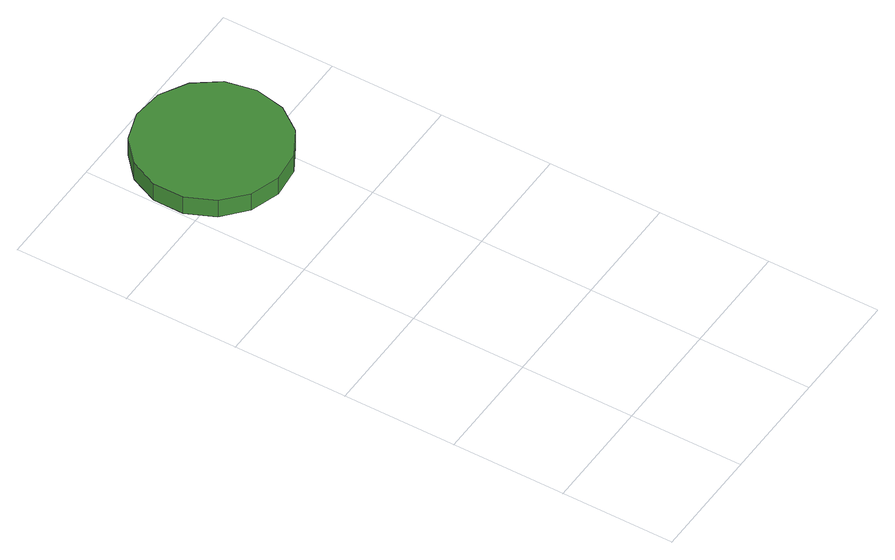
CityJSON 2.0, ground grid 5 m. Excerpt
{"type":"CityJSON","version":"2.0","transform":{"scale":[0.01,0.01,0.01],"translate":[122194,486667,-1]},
"CityObjects":{
"tree1":{"type":"SolitaryVegetationObject","attributes":{"function":"something"}},
"tree2":{"type":"SolitaryVegetationObject","attributes":{"function":"something"},"geometry":[{"type":"MultiSurface","lod":"1","boundaries":[[[0,1,2,3,4,5,6,7,8,9,10,11,12,13,14]],[[15,16,17,18,19,20,21,22,23,24,25,26,27,28,29]],[[0,29,28,1]],[[1,28,27,2]],[[2,27,26,3]],[[3,26,25,4]],[[4,25,24,5]],[[5,24,23,6]],[[6,23,22,7]],[[7,22,21,8]],[[8,21,20,9]],[[9,20,19,10]],[[10,19,18,11]],[[11,18,17,12]],[[12,17,16,13]],[[13,16,15,14]],[[14,15,29,0]]]}]}
},
"vertices":[
[660,2132,191],[632,2266,191],[552,2376,191],[434,2444,191],[298,2458,191],[169,2416,191],[68,2325,191],[12,2200,191],[12,2064,191],[68,1940,191],[169,1849,191],[298,1807,191],[434,1821,191],[552,1889,191],[632,1999,191],[632,1999,102],[552,1889,102],[434,1821,102],[298,1807,102],[169,1849,102],[68,1940,102],[12,2064,102],[12,2200,102],[68,2325,102],[169,2416,102],[298,2458,102],[434,2444,102],[552,2376,102],[632,2266,102],[660,2132,102]
]}
